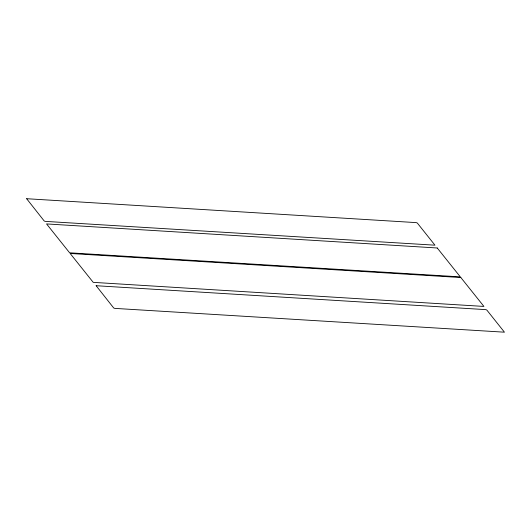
<?xml version="1.0" encoding="UTF-8"?>
<svg xmlns="http://www.w3.org/2000/svg" width="531" height="531" viewBox="0 0 531 531"><rect width="100%" height="100%" fill="white"/><g stroke="black" fill="none" stroke-linecap="round" stroke-linejoin="round"><path stroke-width="0.8" d="M26.643 198.713L44.219 221.002L45.294 221.381L434.955 245.183L417.286 222.993L416.211 222.615L26.643 198.713M96.138 285.718L113.714 308.007L114.789 308.385L504.45 332.187L486.781 309.998L485.706 309.619L96.138 285.718M437.245 247.99L46.555 223.923L69.634 252.816L460.324 276.883L437.245 247.99M460.842 277.534L70.152 253.466L93.23 282.359L483.92 306.427L460.842 277.534"/></g></svg>
